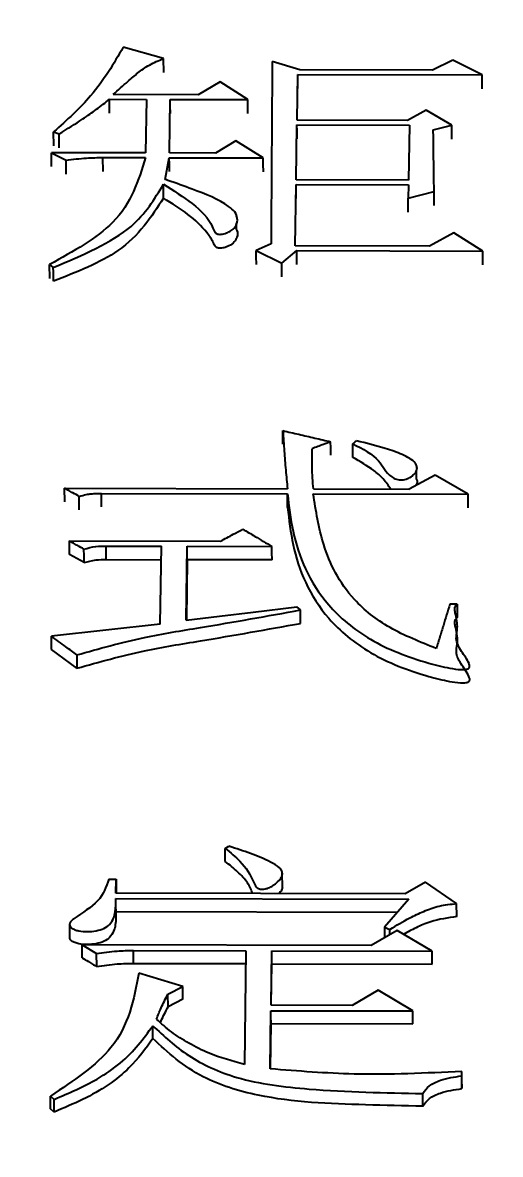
# Model space of a CAD drawing. Header units: millimetres. Extents: x 2454 to 4226, y 715 to 1968.
# Drawn here: x 2854.79 to 2857.31, y 1810.35 to 1816.32 of the extents above; entities that cross this region are included whole.
import ezdxf

# ---------------------------------------------------------------- set-up
doc = ezdxf.new("R2010")
doc.units = ezdxf.units.MM
doc.layers.add('标注', color=3, linetype='Continuous', lineweight=13)
doc.styles.add('SLDTEXTSTYLE1', font='txt.shx', dxfattribs={"width": 0.7, "bigfont": 'gbcbig.shx'})
doc.dimstyles.new('SLDDIMSTYLE12$0', dxfattribs={"dimtxt": 12, "dimasz": 10, "dimexe": 0, "dimexo": 0.0625, "dimgap": 0.875, "dimtad": 1, "dimdec": 1, "dimlfac": 1.8, "dimrnd": 1e-09, "dimzin": 12, "dimdsep": 46, "dimtxsty": 'SLDTEXTSTYLE1', "dimcen": 0.09, "dimdle": 8.16, "dimclrd": 3, "dimclre": 3, "dimadec": 0, "dimazin": 3, "dimtfac": 1, "dimtdec": 1, "dimtofl": 0, "dimtmove": 0, "dimatfit": 3, "dimfxl": 0, "dimfrac": 2, "dimtolj": 1, "dimlwd": 5, "dimlwe": 5, "dimarcsym": 0})

# ---------------------------------------------------------------- blocks, each defined once
blk = doc.blocks.new('*D56')
at = {"layer": 'Defpoints', "color": 0, "transparency": 16777216}
for p in [(3032.6389, 1924.4347), (3032.6389, 1854.7901), (2793.4312, 1778.8955)]:
    blk.add_point(p, dxfattribs=at)
at = {"layer": '标注', "color": 3, "linetype": 'Continuous', "lineweight": 5, "transparency": 16777216}
for p, q in [((3032.6389, 1924.3722), (3032.6389, 1854.7901)), ((2803.4312, 1854.7901), (3022.6389, 1854.7901))]:
    blk.add_line(p, q, dxfattribs=at)
at = {"layer": '标注', "color": 3, "lineweight": 5, "transparency": 16777216}
blk.add_line((2793.4312, 1778.958), (2793.4312, 1854.7901), dxfattribs=at)
at = {"layer": '标注', "color": 3, "transparency": 16777216}
for points in [[(2803.4312, 1856.4568), (2803.4312, 1853.1234), (2793.4312, 1854.7901)], [(3022.6389, 1856.4568), (3022.6389, 1853.1234), (3032.6389, 1854.7901)]]:
    blk.add_solid(points, dxfattribs=at)
at = {"layer": '标注', "color": 0, "transparency": 16777216, "insert": (2913.035, 1869.3794), "char_height": 12, "attachment_point": 5, "style": 'SLDTEXTSTYLE1'}
blk.add_mtext('\\A1;{\\H2.28571x;290}', dxfattribs=at)

msp = doc.modelspace()

# ---------------------------------------------------------------- linework, layer by layer
at = {"color": 7, "linetype": 'Continuous', "lineweight": 25}
for p, q in [((2855.5309, 1816.1323), (2855.3177, 1816.1913)), ((2855.5313, 1816.0582), (2855.531, 1816.1322)), ((2856.2503, 1816.0719), (2856.105, 1816.1163)), ((2856.9513, 1816.0704), (2856.2503, 1816.0719)), ((2857.0592, 1816.124), (2856.9513, 1816.0704)), ((2857.2137, 1816.0453), (2857.0592, 1816.124)), ((2855.8306, 1816.009), (2855.7127, 1815.9404)), ((2855.9751, 1815.9152), (2855.8306, 1816.009)), ((2856.2361, 1815.8058), (2856.2402, 1816.0474)), ((2856.2402, 1816.0474), (2857.2137, 1816.0453)), ((2855.245, 1815.9168), (2855.4397, 1815.9163)), ((2855.7127, 1815.9404), (2855.2649, 1815.9414)), ((2855.4397, 1815.9163), (2855.435, 1815.6336)), ((2855.5616, 1815.6333), (2855.5662, 1815.9161)), ((2855.5662, 1815.9161), (2855.9751, 1815.9152)), ((2856.9185, 1815.8588), (2856.8203, 1815.8046)), ((2857.0535, 1815.7793), (2856.9185, 1815.8588)), ((2856.231, 1815.4918), (2856.2357, 1815.7811)), ((2856.2357, 1815.7811), (2856.8296, 1815.7798)), ((2856.8203, 1815.8046), (2856.2361, 1815.8058)), ((2856.8296, 1815.7798), (2856.8248, 1815.4905)), ((2856.9557, 1815.7547), (2857.0535, 1815.7793)), ((2854.95, 1815.7441), (2854.9791, 1815.7341)), ((2854.9504, 1815.6706), (2854.95, 1815.7441)), ((2855.9131, 1815.6973), (2855.8049, 1815.6328)), ((2856.0576, 1815.6073), (2855.9131, 1815.6973)), ((2854.9385, 1815.6346), (2855.0157, 1815.5945)), ((2855.435, 1815.6336), (2854.9385, 1815.6346)), ((2854.9389, 1815.5612), (2854.9385, 1815.6346)), ((2855.0161, 1815.5212), (2855.0157, 1815.5945)), ((2855.2107, 1815.6091), (2855.4346, 1815.6086)), ((2855.211, 1815.5352), (2855.2107, 1815.6091)), ((2855.5398, 1815.4933), (2855.5611, 1815.6083)), ((2855.5611, 1815.6083), (2856.0576, 1815.6073)), ((2855.8049, 1815.6328), (2855.5616, 1815.6333)), ((2856.8248, 1815.4905), (2856.231, 1815.4918)), ((2855.53, 1815.3946), (2855.5297, 1815.4683)), ((2856.2253, 1815.1434), (2856.2306, 1815.4667)), ((2856.2306, 1815.4667), (2856.8244, 1815.4654)), ((2856.8244, 1815.4654), (2856.8233, 1815.395)), ((2856.8233, 1815.395), (2856.9601, 1815.4299)), ((2856.8236, 1815.3218), (2856.8233, 1815.395)), ((2855.9162, 1815.2973), (2855.9162, 1815.3048)), ((2855.9165, 1815.2313), (2855.9164, 1815.2645)), ((2857.0637, 1815.2126), (2856.936, 1815.1418)), ((2857.2179, 1815.1158), (2857.0637, 1815.2126)), ((2856.0989, 1815.1538), (2856.0205, 1815.1184)), ((2856.0205, 1815.1184), (2856.1557, 1815.0519)), ((2856.1557, 1815.0519), (2856.2347, 1815.1179)), ((2856.936, 1815.1418), (2856.2253, 1815.1434)), ((2856.2347, 1815.1179), (2857.2179, 1815.1158)), ((2854.9289, 1815.0443), (2854.9482, 1815.029)), ((2854.9293, 1814.9712), (2854.9289, 1815.0443)), ((2856.5307, 1814.0268), (2856.5303, 1814.0986)), ((2856.8665, 1813.9833), (2856.8665, 1813.9858)), ((2856.9658, 1813.9337), (2856.8284, 1813.8596)), ((2856.8668, 1813.9139), (2856.8666, 1813.9566)), ((2857.1395, 1813.8323), (2856.9658, 1813.9337)), ((2855.008, 1813.8636), (2856.1859, 1813.861)), ((2855.0083, 1813.7922), (2855.008, 1813.8636)), ((2856.3222, 1813.8607), (2856.8284, 1813.8596)), ((2855.0856, 1813.7495), (2855.0852, 1813.8208)), ((2855.2023, 1813.8365), (2856.1855, 1813.8344)), ((2855.2026, 1813.7652), (2855.2023, 1813.8365)), ((2856.1859, 1813.763), (2856.1855, 1813.8344)), ((2856.3218, 1813.8341), (2857.1395, 1813.8323)), ((2855.033, 1813.5857), (2855.8313, 1813.584)), ((2855.0334, 1813.5146), (2855.033, 1813.5857)), ((2855.1106, 1813.4716), (2855.0334, 1813.5146)), ((2855.2273, 1813.5585), (2855.5193, 1813.5578)), ((2855.2277, 1813.4874), (2855.2273, 1813.5585)), ((2855.5133, 1813.147), (2855.5193, 1813.5578)), ((2855.6499, 1813.1684), (2855.6556, 1813.5575)), ((2855.6556, 1813.5575), (2856.1034, 1813.5566)), ((2855.2277, 1813.4874), (2855.5197, 1813.4868)), ((2855.656, 1813.4865), (2855.6513, 1813.1686)), ((2856.1038, 1813.4855), (2855.656, 1813.4865)), ((2856.2543, 1813.2214), (2856.235, 1813.2378)), ((2857.0822, 1813.2522), (2857.0433, 1813.2523)), ((2855.5133, 1813.147), (2854.9379, 1813.0828)), ((2855.0732, 1812.914), (2854.9384, 1813.0124)), ((2855.8566, 1811.9629), (2855.8762, 1811.9741)), ((2856.1586, 1811.7606), (2856.1582, 1811.8301)), ((2855.241, 1811.8004), (2855.2799, 1811.8003)), ((2855.2789, 1811.7266), (2855.2799, 1811.8003)), ((2855.2799, 1811.8003), (2855.2804, 1811.7317)), ((2856.9153, 1811.7854), (2856.8073, 1811.7233)), ((2857.0792, 1811.6716), (2856.9153, 1811.7854)), ((2856.8073, 1811.7233), (2855.2789, 1811.7266)), ((2855.2803, 1811.7266), (2855.2804, 1811.7317)), ((2855.2785, 1811.6982), (2856.8264, 1811.6948)), ((2855.2797, 1811.6087), (2855.2792, 1811.678)), ((2856.8264, 1811.6948), (2856.6978, 1811.5471)), ((2857.0797, 1811.6031), (2857.0792, 1811.6715)), ((2855.2789, 1811.6297), (2856.7669, 1811.6265)), ((2855.0339, 1811.5616), (2855.0344, 1811.4925)), ((2856.7657, 1811.5299), (2856.6283, 1811.4502)), ((2856.6978, 1811.5471), (2856.7269, 1811.5357)), ((2856.9492, 1811.4209), (2856.7657, 1811.5299)), ((2855.0999, 1811.4535), (2855.1772, 1811.4076)), ((2856.6283, 1811.4502), (2855.0999, 1811.4535)), ((2855.1004, 1811.3854), (2855.0999, 1811.4535)), ((2855.3721, 1811.4243), (2855.966, 1811.423)), ((2855.3726, 1811.3562), (2855.3721, 1811.4243)), ((2855.966, 1811.423), (2855.9579, 1810.823)), ((2856.0984, 1811.1355), (2856.1023, 1811.4227)), ((2856.1023, 1811.4227), (2856.9492, 1811.4209)), ((2855.1776, 1811.3395), (2855.1772, 1811.4076)), ((2855.3726, 1811.3562), (2855.9664, 1811.3549)), ((2856.0997, 1811.1355), (2856.1027, 1811.3546)), ((2856.1027, 1811.3546), (2856.9496, 1811.3528)), ((2855.6324, 1811.2344), (2855.3997, 1811.3039)), ((2855.554, 1811.1943), (2855.6324, 1811.2344)), ((2855.5544, 1811.1265), (2855.554, 1811.1943)), ((2856.6641, 1811.2149), (2856.5267, 1811.1345)), ((2856.8476, 1811.105), (2856.6641, 1811.2149)), ((2855.6328, 1811.1666), (2855.5544, 1811.1265)), ((2856.5267, 1811.1345), (2856.0984, 1811.1355)), ((2856.0939, 1810.7995), (2856.098, 1811.1066)), ((2856.098, 1811.1066), (2856.8476, 1811.105)), ((2855.4743, 1810.9596), (2855.4739, 1811.0271)), ((2856.0952, 1810.7994), (2856.0984, 1811.0389)), ((2856.0984, 1811.0389), (2856.848, 1811.0373)), ((2857.1059, 1810.7623), (2857.1062, 1810.7857)), ((2857.1063, 1810.6951), (2857.1059, 1810.7623)), ((2857.1066, 1810.7185), (2857.1062, 1810.7857)), ((2857.1066, 1810.7184), (2857.1063, 1810.6951)), ((2854.9339, 1810.5892), (2854.9334, 1810.6562)), ((2854.9335, 1810.6562), (2854.9527, 1810.6386)), ((2854.9532, 1810.5716), (2854.9339, 1810.5892))]:
    msp.add_line(p, q, dxfattribs=at)
at = {"color": 7, "linetype": 'Continuous', "lineweight": 25, "flags": 128}
for points in [[(2856.2405, 1815.9735), (2856.2403, 1816.0146), (2856.2402, 1816.0474)], [(2857.214, 1815.9714), (2857.2138, 1816.0125), (2857.2137, 1816.0453)], [(2855.2453, 1815.843), (2855.2451, 1815.884), (2855.245, 1815.9168)], [(2855.5666, 1815.8417), (2855.5664, 1815.8834), (2855.5662, 1815.9161)], [(2855.9754, 1815.8414), (2855.9753, 1815.8825), (2855.9751, 1815.9152)], [(2856.2361, 1815.7074), (2856.2359, 1815.7484), (2856.2357, 1815.7811)], [(2857.0538, 1815.7057), (2857.0536, 1815.7466), (2857.0535, 1815.7793)], [(2854.9794, 1815.66), (2854.9792, 1815.7015), (2854.9791, 1815.7341)], [(2855.5615, 1815.5349), (2855.5613, 1815.5758), (2855.5611, 1815.6083)], [(2856.058, 1815.5339), (2856.0578, 1815.5747), (2856.0576, 1815.6073)], [(2856.2309, 1815.3934), (2856.2307, 1815.4342), (2856.2306, 1815.4667)], [(2856.9605, 1815.3567), (2856.9603, 1815.3975), (2856.9601, 1815.4299)], [(2856.0209, 1815.0456), (2856.0207, 1815.0862), (2856.0205, 1815.1184)], [(2856.235, 1815.0451), (2856.2348, 1815.0857), (2856.2347, 1815.1179)], [(2857.2183, 1815.043), (2857.2181, 1815.0836), (2857.2179, 1815.1158)], [(2854.9485, 1814.9563), (2854.9484, 1814.9824), (2854.9483, 1815.0057), (2854.9482, 1815.029)], [(2856.1561, 1814.9791), (2856.1559, 1815.0197), (2856.1557, 1815.0519)], [(2856.1617, 1814.0961), (2856.1615, 1814.1363), (2856.1614, 1814.1679)], [(2856.414, 1814.0377), (2856.4138, 1814.0778), (2856.4136, 1814.1094)], [(2856.5303, 1814.0986), (2856.5352, 1814.1025), (2856.5426, 1814.1085), (2856.55, 1814.1144)], [(2856.3161, 1814.001), (2856.3158, 1814.0411), (2856.3157, 1814.0727)], [(2857.1399, 1813.761), (2857.1397, 1813.8009), (2857.1395, 1813.8323)], [(2855.1106, 1813.4716), (2855.1104, 1813.5071), (2855.1102, 1813.5426)], [(2855.656, 1813.4865), (2855.6558, 1813.5263), (2855.6556, 1813.5575)], [(2856.1038, 1813.4855), (2856.1036, 1813.5253), (2856.1034, 1813.5566)], [(2855.6499, 1813.1684), (2855.8269, 1813.1894), (2856.0038, 1813.2104), (2856.235, 1813.2378)], [(2856.2547, 1813.1508), (2856.2545, 1813.1765), (2856.2544, 1813.199), (2856.2543, 1813.2214)], [(2857.0822, 1813.2522), (2857.0826, 1813.191), (2857.0826, 1813.1815)], [(2854.9384, 1813.0124), (2854.9381, 1813.0519), (2854.9379, 1813.0828)], [(2855.0728, 1812.9843), (2855.0729, 1812.9665), (2855.073, 1812.9488), (2855.0732, 1812.914)], [(2855.857, 1811.894), (2855.8569, 1811.9181), (2855.8567, 1811.9405), (2855.8566, 1811.9629)], [(2856.6978, 1811.5471), (2856.6981, 1811.5089), (2856.6982, 1811.4907)], [(2856.727, 1811.5074), (2856.727, 1811.5144), (2856.7269, 1811.5357)], [(2856.1027, 1811.3546), (2856.1024, 1811.3928), (2856.1023, 1811.4227)], [(2856.9496, 1811.3528), (2856.9494, 1811.3909), (2856.9492, 1811.4209)], [(2855.6328, 1811.1666), (2855.6326, 1811.2045), (2855.6324, 1811.2344)], [(2856.0984, 1811.0389), (2856.0982, 1811.0768), (2856.098, 1811.1066)], [(2856.848, 1811.0373), (2856.8478, 1811.0752), (2856.8476, 1811.105)], [(2854.9532, 1810.5716), (2854.953, 1810.596), (2854.9528, 1810.6173), (2854.9527, 1810.6386)], [(2856.9006, 1810.6024), (2856.9005, 1810.6212), (2856.9004, 1810.64), (2856.9002, 1810.6695)]]:
    msp.add_lwpolyline(points, dxfattribs=at)
at = {"color": 7, "linetype": 'Continuous', "lineweight": 25}
for points, knots in [([(2855.3176, 1816.1913), (2855.267, 1816.1042), (2855.1761, 1815.9478), (2855.0195, 1815.8067), (2854.95, 1815.7441)], [0, 0, 0, 0, 0.556744, 1, 1, 1, 1]), ([(2855.2649, 1815.9414), (2855.2906, 1815.9647), (2855.333, 1816.0033), (2855.3942, 1816.0561), (2855.4532, 1816.0993), (2855.5048, 1816.1212), (2855.5309, 1816.1322)], [0, 0, 0, 0, 0.3366405, 0.5550394, 0.7753308, 1, 1, 1, 1]), ([(2856.105, 1816.1163), (2856.1039, 1815.9632), (2856.1022, 1815.7284), (2856.1002, 1815.4061), (2856.0994, 1815.2379), (2856.0989, 1815.1538)], [0, 0, 0, 0, 0.483925, 0.741957, 1, 1, 1, 1]), ([(2854.9791, 1815.7341), (2855.0214, 1815.7602), (2855.0899, 1815.8024), (2855.1777, 1815.8637), (2855.2226, 1815.8991), (2855.245, 1815.9168)], [0, 0, 0, 0, 0.448016, 0.723707, 1, 1, 1, 1]), ([(2856.9601, 1815.4299), (2856.9596, 1815.4697), (2856.9586, 1815.544), (2856.9571, 1815.6522), (2856.9562, 1815.7205), (2856.9557, 1815.7547)], [0, 0, 0, 0, 0.365641, 0.682819, 1, 1, 1, 1]), ([(2855.4346, 1815.6086), (2855.3982, 1815.4881), (2855.3323, 1815.2693), (2855.0539, 1815.114), (2854.9289, 1815.0443)], [0, 0, 0, 0, 0.55114, 1, 1, 1, 1]), ([(2855.0157, 1815.5945), (2855.0516, 1815.5994), (2855.1158, 1815.6082), (2855.1816, 1815.6088), (2855.2107, 1815.6091)], [0, 0, 0, 0, 0.558776, 1, 1, 1, 1]), ([(2855.5298, 1815.4683), (2855.582, 1815.4353), (2855.6871, 1815.369), (2855.7794, 1815.2804), (2855.7954, 1815.2226), (2855.8068, 1815.2103), (2855.8137, 1815.206), (2855.8228, 1815.2038), (2855.8354, 1815.2037), (2855.8545, 1815.2072), (2855.8779, 1815.2163), (2855.9012, 1815.2319), (2855.9186, 1815.2561), (2855.9232, 1815.2875), (2855.9103, 1815.3226), (2855.8399, 1815.3826), (2855.7092, 1815.4329), (2855.5925, 1815.4754), (2855.5444, 1815.4917), (2855.5398, 1815.4933)], [0, 0, 0, 0, 0.182293, 0.366256, 0.406576, 0.415296, 0.422442, 0.429656, 0.437807, 0.451169, 0.475792, 0.502375, 0.532907, 0.579629, 0.627827, 0.675047, 0.869205, 0.987473, 1, 1, 1, 1]), ([(2854.9482, 1815.029), (2855.1026, 1815.0943), (2855.3743, 1815.2092), (2855.4828, 1815.3901), (2855.5296, 1815.4682)], [0, 0, 0, 0, 0.568145, 1, 1, 1, 1]), ([(2855.53, 1815.3945), (2855.4658, 1815.295), (2855.3489, 1815.1141), (2855.0729, 1815.005), (2854.9485, 1814.9559)], [0, 0, 0, 0, 0.549526, 1, 1, 1, 1]), ([(2855.915, 1815.2305), (2855.9163, 1815.2284), (2855.9246, 1815.2153), (2855.9209, 1815.1914), (2855.907, 1815.1627), (2855.8805, 1815.1437), (2855.855, 1815.134), (2855.8374, 1815.1306), (2855.826, 1815.1303), (2855.8168, 1815.1318), (2855.809, 1815.1354), (2855.7975, 1815.1463), (2855.7892, 1815.1745), (2855.7458, 1815.2325), (2855.665, 1815.3127), (2855.5753, 1815.3671), (2855.5301, 1815.3945)], [0, 0, 0, 0, 0.015012, 0.093947, 0.153483, 0.213509, 0.251759, 0.269691, 0.284684, 0.295298, 0.305945, 0.322385, 0.379996, 0.494762, 0.745132, 1, 1, 1, 1]), ([(2856.1614, 1814.1679), (2856.1634, 1814.1316), (2856.1673, 1814.0625), (2856.1757, 1813.9602), (2856.1825, 1813.8941), (2856.1859, 1813.861)], [0, 0, 0, 0, 0.355736, 0.677844, 1, 1, 1, 1]), ([(2856.1614, 1814.1679), (2856.1893, 1814.1614), (2856.2453, 1814.1484), (2856.3294, 1814.1289), (2856.3855, 1814.1159), (2856.4136, 1814.1094)], [0, 0, 0, 0, 0.332318, 0.666159, 1, 1, 1, 1]), ([(2856.4136, 1814.1094), (2856.4008, 1814.1046), (2856.3781, 1814.0961), (2856.3455, 1814.0839), (2856.3256, 1814.0764), (2856.3157, 1814.0727)], [0, 0, 0, 0, 0.391182, 0.695591, 1, 1, 1, 1]), ([(2856.5303, 1814.0986), (2856.583, 1814.0715), (2856.676, 1814.0235), (2856.7044, 1813.9408), (2856.7589, 1813.9105), (2856.7912, 1813.9052), (2856.8216, 1813.9139), (2856.8442, 1813.9276), (2856.8616, 1813.9435), (2856.8703, 1813.9611), (2856.87, 1813.9792), (2856.8539, 1814.0107), (2856.7921, 1814.044), (2856.6854, 1814.081), (2856.6015, 1814.1017), (2856.55, 1814.1144)], [0, 0, 0, 0, 0.207831, 0.366871, 0.399562, 0.431038, 0.46288, 0.496816, 0.528336, 0.558063, 0.5883, 0.619076, 0.722437, 0.829605, 1, 1, 1, 1]), ([(2856.3222, 1813.8607), (2856.3207, 1813.8798), (2856.3177, 1813.9181), (2856.3151, 1813.9888), (2856.3155, 1814.0403), (2856.3157, 1814.0727)], [0, 0, 0, 0, 0.2702299, 0.5404781, 1, 1, 1, 1]), ([(2856.7311, 1813.8598), (2856.7187, 1813.878), (2856.6951, 1813.9126), (2856.6293, 1813.9702), (2856.5693, 1814.0046), (2856.5307, 1814.0268)], [0, 0, 0, 0, 0.281305, 0.536491, 1, 1, 1, 1]), ([(2855.0852, 1813.8208), (2855.0741, 1813.827), (2855.0557, 1813.8371), (2855.03, 1813.8514), (2855.0153, 1813.8595), (2855.008, 1813.8636)], [0, 0, 0, 0, 0.429625, 0.714813, 1, 1, 1, 1]), ([(2856.8659, 1813.9136), (2856.867, 1813.9115), (2856.8713, 1813.9038), (2856.8711, 1813.8915), (2856.8659, 1813.8823), (2856.8639, 1813.8787)], [0, 0, 0, 0, 0.1833, 0.686472, 1, 1, 1, 1]), ([(2855.0852, 1813.8208), (2855.0973, 1813.8246), (2855.1175, 1813.831), (2855.1486, 1813.8347), (2855.1754, 1813.8363), (2855.1933, 1813.8365), (2855.2023, 1813.8365)], [0, 0, 0, 0, 0.335468, 0.556516, 0.778026, 1, 1, 1, 1]), ([(2856.1855, 1813.8344), (2856.1932, 1813.7686), (2856.2166, 1813.5696), (2856.33, 1813.2937), (2856.6082, 1813.0562), (2856.8542, 1812.9591), (2857.0239, 1812.9172), (2857.0897, 1812.9068), (2857.1207, 1812.9067), (2857.1339, 1812.909), (2857.1416, 1812.9121), (2857.1466, 1812.9171), (2857.1489, 1812.9262), (2857.1395, 1812.9565), (2857.1031, 1813.0021), (2857.0712, 1813.0611), (2857.0869, 1813.1262), (2857.0805, 1813.1761), (2857.0687, 1813.2182), (2857.0689, 1813.2372), (2857.0769, 1813.2483), (2857.0812, 1813.2514), (2857.0822, 1813.2522)], [0, 0, 0, 0, 0.130114, 0.393188, 0.540403, 0.687288, 0.735295, 0.759348, 0.768288, 0.771965, 0.77568, 0.778965, 0.782899, 0.792982, 0.837186, 0.881432, 0.909066, 0.962337, 0.977131, 0.992076, 0.998083, 1, 1, 1, 1]), ([(2856.9717, 1813.0184), (2856.8867, 1813.0523), (2856.7157, 1813.1204), (2856.4873, 1813.305), (2856.3648, 1813.5546), (2856.3355, 1813.7447), (2856.3218, 1813.8341)], [0, 0, 0, 0, 0.194951, 0.391973, 0.714172, 1, 1, 1, 1]), ([(2856.1859, 1813.763), (2856.1936, 1813.6971), (2856.217, 1813.4982), (2856.3307, 1813.2223), (2856.6096, 1812.9854), (2856.8545, 1812.889), (2857.0229, 1812.8473), (2857.0892, 1812.8368), (2857.1226, 1812.8362), (2857.1371, 1812.8397), (2857.1432, 1812.8429), (2857.1472, 1812.8475), (2857.1493, 1812.8568), (2857.1384, 1812.889), (2857.1016, 1812.934), (2857.0722, 1812.9924), (2857.0872, 1813.0556), (2857.0806, 1813.106), (2857.069, 1813.1484), (2857.0695, 1813.167), (2857.0774, 1813.1778), (2857.0817, 1813.1808), (2857.0826, 1813.1815)], [0, 0, 0, 0, 0.1302444, 0.3936006, 0.5407483, 0.6875469, 0.734464, 0.7579611, 0.7697941, 0.77348, 0.7763297, 0.7791889, 0.7832465, 0.7940026, 0.8414635, 0.8809695, 0.9085386, 0.9631978, 0.9776529, 0.9922588, 0.9982302, 1, 1, 1, 1]), ([(2855.8313, 1813.584), (2855.8425, 1813.5901), (2855.865, 1813.6024), (2855.9043, 1813.6237), (2855.9323, 1813.639), (2855.949, 1813.6481)], [0, 0, 0, 0, 0.28642, 0.572841, 1, 1, 1, 1]), ([(2855.949, 1813.6481), (2855.9705, 1813.6353), (2856.007, 1813.6137), (2856.0585, 1813.5832), (2856.0885, 1813.5655), (2856.1034, 1813.5566)], [0, 0, 0, 0, 0.417756, 0.708878, 1, 1, 1, 1]), ([(2855.1102, 1813.5426), (2855.0992, 1813.5488), (2855.0808, 1813.5591), (2855.055, 1813.5734), (2855.0403, 1813.5816), (2855.033, 1813.5857)], [0, 0, 0, 0, 0.429631, 0.714815, 1, 1, 1, 1]), ([(2855.1102, 1813.5426), (2855.131, 1813.5482), (2855.1685, 1813.5582), (2855.2092, 1813.5584), (2855.2273, 1813.5585)], [0, 0, 0, 0, 0.555403, 1, 1, 1, 1]), ([(2855.1106, 1813.4716), (2855.1314, 1813.4771), (2855.1689, 1813.4872), (2855.2096, 1813.4873), (2855.2277, 1813.4874)], [0, 0, 0, 0, 0.555366, 1, 1, 1, 1]), ([(2855.0728, 1812.9843), (2855.1902, 1813.0173), (2855.4015, 1813.0768), (2855.8039, 1813.1404), (2856.0783, 1813.1898), (2856.2543, 1813.2214)], [0, 0, 0, 0, 0.310041, 0.557694, 1, 1, 1, 1]), ([(2857.0433, 1813.2523), (2857.0318, 1813.215), (2857.0142, 1813.1574), (2856.9903, 1813.0794), (2856.9779, 1813.0387), (2856.9717, 1813.0184)], [0, 0, 0, 0, 0.479944, 0.740002, 1, 1, 1, 1]), ([(2855.0732, 1812.914), (2855.1906, 1812.947), (2855.4019, 1813.0064), (2855.8043, 1813.0699), (2856.0787, 1813.1192), (2856.2547, 1813.1508)], [0, 0, 0, 0, 0.310019, 0.55768, 1, 1, 1, 1]), ([(2855.0728, 1812.9843), (2855.0534, 1812.9985), (2855.0212, 1813.022), (2854.9762, 1813.0549), (2854.9507, 1813.0735), (2854.9379, 1813.0828)], [0, 0, 0, 0, 0.4319485, 0.7159741, 1, 1, 1, 1]), ([(2855.8566, 1811.9629), (2855.884, 1811.9409), (2855.9497, 1811.8883), (2855.9959, 1811.8161), (2856.0143, 1811.7647), (2856.0279, 1811.7528), (2856.0367, 1811.7488), (2856.048, 1811.747), (2856.0648, 1811.7481), (2856.088, 1811.7543), (2856.1202, 1811.7733), (2856.1471, 1811.797), (2856.16, 1811.8241), (2856.1566, 1811.8435), (2856.1381, 1811.868), (2856.0812, 1811.9), (2855.9911, 1811.9374), (2855.9147, 1811.9618), (2855.8762, 1811.9741)], [0, 0, 0, 0, 0.1387701, 0.3317637, 0.3802826, 0.3931607, 0.4034531, 0.4137676, 0.4293266, 0.4560828, 0.4916769, 0.5656145, 0.596929, 0.6282393, 0.6587326, 0.7292002, 0.8635535, 1, 1, 1, 1]), ([(2856.0019, 1811.725), (2855.994, 1811.744), (2855.9768, 1811.7849), (2855.9227, 1811.8406), (2855.8791, 1811.8761), (2855.857, 1811.894)], [0, 0, 0, 0, 0.300068, 0.646772, 1, 1, 1, 1]), ([(2855.241, 1811.8004), (2855.2272, 1811.7603), (2855.1992, 1811.6792), (2855.0947, 1811.62), (2855.0435, 1811.5817), (2855.0334, 1811.569), (2855.0338, 1811.555), (2855.0439, 1811.5426), (2855.061, 1811.5332), (2855.0896, 1811.5255), (2855.1286, 1811.5222), (2855.1745, 1811.5273), (2855.2171, 1811.5388), (2855.2617, 1811.572), (2855.279, 1811.6292), (2855.2787, 1811.6752), (2855.2785, 1811.6982)], [0, 0, 0, 0, 0.20538, 0.416207, 0.441546, 0.465119, 0.487268, 0.510287, 0.53475, 0.560771, 0.612597, 0.663351, 0.714481, 0.76266, 0.881433, 1, 1, 1, 1]), ([(2856.1585, 1811.761), (2856.1579, 1811.7548), (2856.1566, 1811.7415), (2856.1445, 1811.7305), (2856.1381, 1811.7247)], [0, 0, 0, 0, 0.466459, 1, 1, 1, 1]), ([(2856.7269, 1811.5357), (2856.7609, 1811.5564), (2856.8173, 1811.5908), (2856.9049, 1811.6316), (2856.986, 1811.6627), (2857.048, 1811.6686), (2857.0792, 1811.6715)], [0, 0, 0, 0, 0.334478, 0.553297, 0.775018, 1, 1, 1, 1]), ([(2855.2789, 1811.6297), (2855.2791, 1811.6068), (2855.2795, 1811.5608), (2855.2622, 1811.5037), (2855.2176, 1811.4706), (2855.1749, 1811.4591), (2855.129, 1811.4539), (2855.0901, 1811.4572), (2855.0614, 1811.4649), (2855.0447, 1811.4743), (2855.035, 1811.4845), (2855.0355, 1811.491), (2855.0356, 1811.4929)], [0, 0, 0, 0, 0.226788, 0.453994, 0.546206, 0.644116, 0.741327, 0.840591, 0.890422, 0.93725, 0.981292, 1, 1, 1, 1]), ([(2857.0796, 1811.6031), (2857.0322, 1811.5964), (2856.9546, 1811.5855), (2856.8659, 1811.5457), (2856.8207, 1811.5215), (2856.7992, 1811.51)], [0, 0, 0, 0, 0.4501491, 0.7375383, 1, 1, 1, 1]), ([(2855.1772, 1811.4076), (2855.2131, 1811.4132), (2855.2772, 1811.4232), (2855.3431, 1811.424), (2855.3721, 1811.4243)], [0, 0, 0, 0, 0.558776, 1, 1, 1, 1]), ([(2855.1004, 1811.3854), (2855.1114, 1811.3788), (2855.1299, 1811.3679), (2855.1556, 1811.3526), (2855.1703, 1811.3438), (2855.1776, 1811.3395)], [0, 0, 0, 0, 0.429892, 0.714945, 1, 1, 1, 1]), ([(2855.1776, 1811.3395), (2855.2135, 1811.3451), (2855.2777, 1811.3551), (2855.3435, 1811.3559), (2855.3726, 1811.3562)], [0, 0, 0, 0, 0.5587637, 1, 1, 1, 1]), ([(2855.3996, 1811.3039), (2855.3733, 1811.1659), (2855.3256, 1810.9156), (2855.0549, 1810.7366), (2854.9334, 1810.6562)], [0, 0, 0, 0, 0.5513289, 1, 1, 1, 1]), ([(2855.4938, 1811.0617), (2855.5013, 1811.0815), (2855.5135, 1811.1138), (2855.5352, 1811.1577), (2855.5477, 1811.1821), (2855.554, 1811.1943)], [0, 0, 0, 0, 0.4413657, 0.7206286, 1, 1, 1, 1]), ([(2855.5143, 1811.0442), (2855.5155, 1811.047), (2855.5215, 1811.0624), (2855.5356, 1811.0897), (2855.5482, 1811.1142), (2855.5544, 1811.1265)], [0, 0, 0, 0, 0.101038, 0.550429, 1, 1, 1, 1]), ([(2855.9579, 1810.823), (2855.8938, 1810.8407), (2855.7888, 1810.8697), (2855.6637, 1810.9329), (2855.5699, 1810.9929), (2855.519, 1811.0389), (2855.4938, 1811.0617)], [0, 0, 0, 0, 0.346818, 0.567669, 0.785316, 1, 1, 1, 1]), ([(2854.9527, 1810.6386), (2855.0308, 1810.6721), (2855.1585, 1810.7269), (2855.3052, 1810.8273), (2855.4003, 1810.9243), (2855.4494, 1810.9929), (2855.4739, 1811.0271)], [0, 0, 0, 0, 0.347871, 0.568479, 0.785366, 1, 1, 1, 1]), ([(2855.4739, 1811.0271), (2855.5328, 1810.9722), (2855.6511, 1810.8617), (2855.9344, 1810.7315), (2856.369, 1810.6797), (2856.7, 1810.6733), (2856.9002, 1810.6695)], [0, 0, 0, 0, 0.189518, 0.38108, 0.625569, 1, 1, 1, 1]), ([(2855.4743, 1810.9595), (2855.4356, 1810.9068), (2855.3716, 1810.8194), (2855.2418, 1810.7119), (2855.1046, 1810.6359), (2855.0039, 1810.5932), (2854.9532, 1810.5716)], [0, 0, 0, 0, 0.3322232, 0.5508602, 0.7739505, 1, 1, 1, 1]), ([(2856.9006, 1810.6024), (2856.7999, 1810.6046), (2856.5087, 1810.6109), (2856.1047, 1810.6268), (2855.6989, 1810.7529), (2855.5544, 1810.8859), (2855.4743, 1810.9595)], [0, 0, 0, 0, 0.18847, 0.544574, 0.747831, 1, 1, 1, 1]), ([(2857.1062, 1810.7857), (2856.9165, 1810.7768), (2856.578, 1810.7609), (2856.2417, 1810.7877), (2856.0939, 1810.7995)], [0, 0, 0, 0, 0.560356, 1, 1, 1, 1]), ([(2856.9002, 1810.6695), (2856.9104, 1810.6836), (2856.9313, 1810.7126), (2857.0047, 1810.7477), (2857.0672, 1810.7567), (2857.1059, 1810.7623)], [0, 0, 0, 0, 0.268214, 0.547278, 1, 1, 1, 1]), ([(2856.9006, 1810.6024), (2856.9109, 1810.6166), (2856.9317, 1810.6455), (2857.0052, 1810.6805), (2857.0676, 1810.6895), (2857.1063, 1810.6951)], [0, 0, 0, 0, 0.268064, 0.547117, 1, 1, 1, 1])]:
    msp.add_open_spline(points, degree=3, knots=knots, dxfattribs=at)

# ---------------------------------------------------------------- dimensions: what is measured, and where the dimension line sits
at = {"layer": '标注'}
dim = msp.add_linear_dim(base=(3032.6389, 1854.7901), p1=(2793.4312, 1778.8955), p2=(3032.6389, 1924.4347), text='{\\H2.28571x;290}', dimstyle='SLDDIMSTYLE12$0', override={"dimtdec": 3, "dimtzin": 0}, dxfattribs=at)
dim.commit()
dim.dimension.update_dxf_attribs({"geometry": '*D56', "text_midpoint": (2913.035, 1854.7901), "dimtype": 160})

doc.saveas('drawing.dxf')
